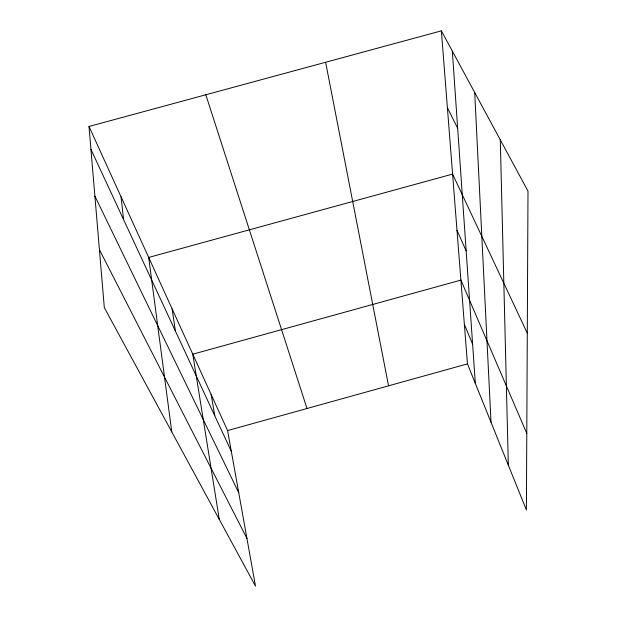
<?xml version="1.0" encoding="UTF-8"?>
<svg xmlns="http://www.w3.org/2000/svg" width="617" height="617" viewBox="0 0 617 617"><rect width="100%" height="100%" fill="white"/><g stroke="black" fill="none" stroke-linecap="round" stroke-linejoin="round"><path stroke-width="0.93" d="M227.588 430.581L467.455 363.883L441.371 30.85L89.002 126.477L104.319 307.628L255.5 586.15L227.588 430.581L89.002 126.477M441.371 30.85L527.998 191.116L526.401 509.958L467.455 363.883M99.414 249.638L246.947 538.464M447.394 107.72L457.667 128.297M94.895 196.137L238.74 492.744M527.288 333.149L452.593 174.094L148.682 257.443L171.773 431.9M90.938 149.368L231.313 451.351M456.996 230.388L466.151 250.849M526.787 433.427L460.891 280.095L192.774 354.197L219.29 519.445M464.354 324.303L472.614 344.186M205.816 94.779L306.996 408.508M325.622 62.263L388.548 385.826M211.153 394.51L214.785 415.789M172.104 308.839L175.39 331.051M121.04 196.792L123.593 219.629M452.33 51.126L475.329 383.396M474.712 92.527L491.016 422.275M500.294 139.858L508.339 465.203"/></g></svg>
